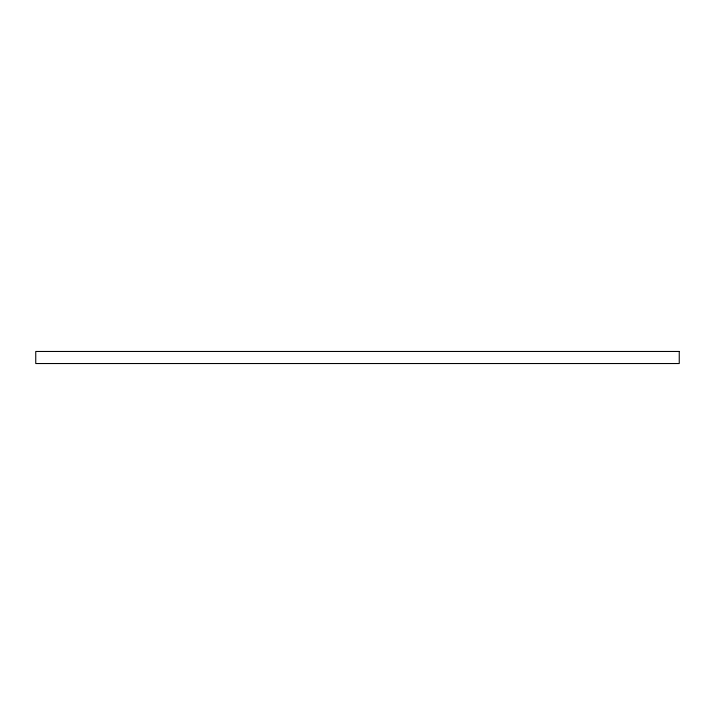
<?xml version="1.0" encoding="UTF-8"?>
<svg xmlns="http://www.w3.org/2000/svg" width="715" height="715" viewBox="0 0 715 715"><rect width="100%" height="100%" fill="white"/><g stroke="black" fill="none" stroke-linecap="round" stroke-linejoin="round"><path stroke-width="1.07" d="M679.25 351.467L35.75 351.467L35.75 363.533L679.25 363.533L679.25 351.467"/></g></svg>
